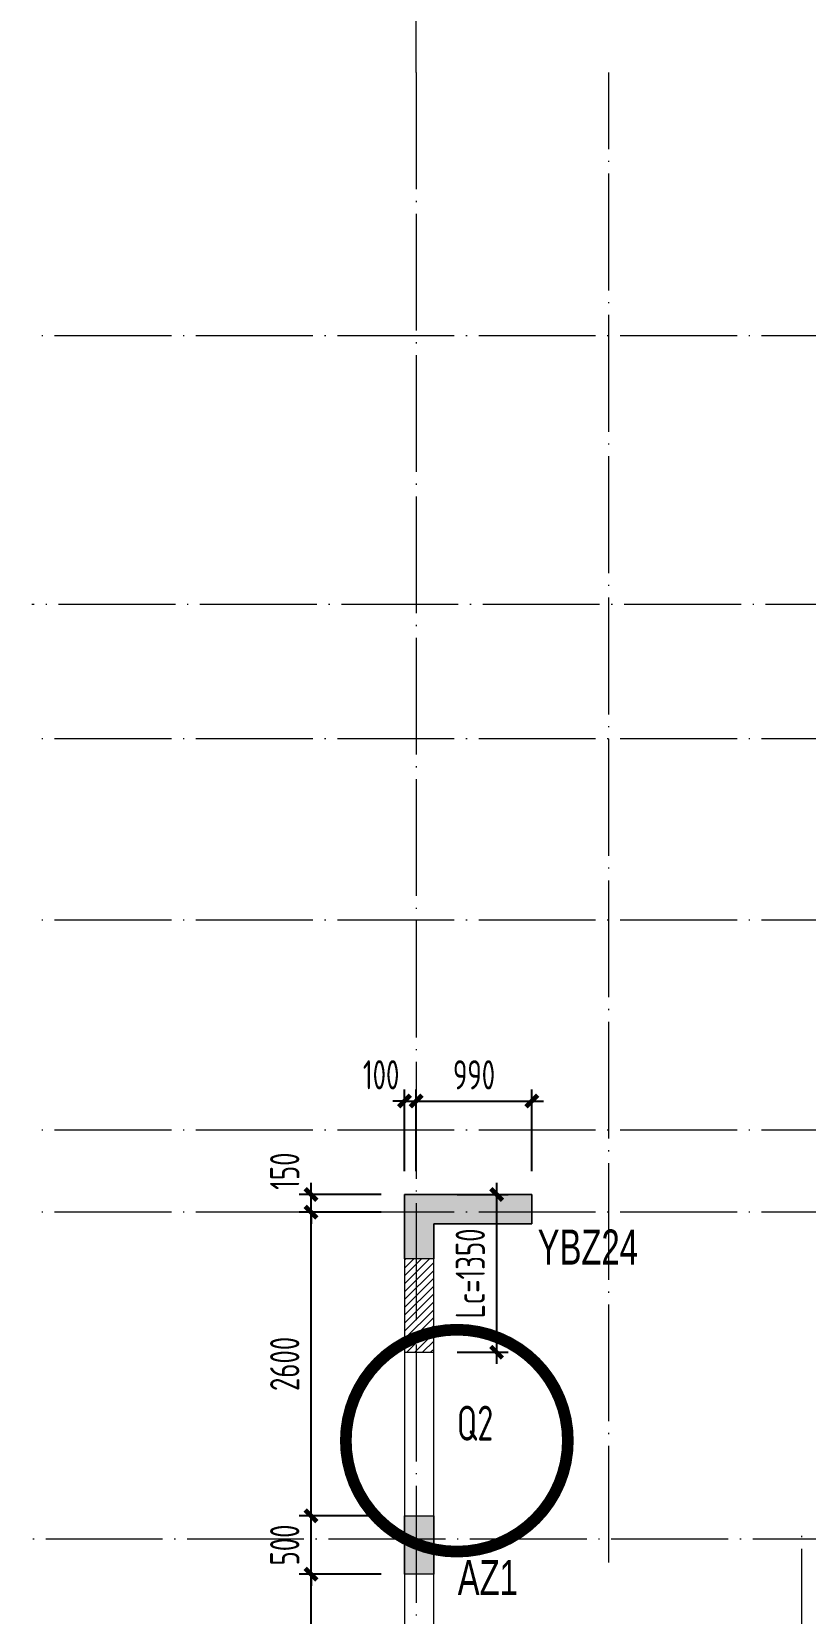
# Model space of a CAD drawing. Extents: x -129922 to 1190196, y -520662 to 139923.
# Drawn here: x 288764 to 295385, y -172309 to -158769 of the extents above; entities that cross this region are included whole.
import ezdxf
from ezdxf.enums import TextEntityAlignment as Align

# ---------------------------------------------------------------- set-up
doc = ezdxf.new("R2010")
doc.units = 0
doc.header["$LTSCALE"] = 1000
doc.header["$MEASUREMENT"] = 0
doc.linetypes.add('DOTE', pattern=[2.42, 2, -0.2, 0.02, -0.2])
for name, color, linetype, lineweight in [('A-标注-轴号', 3, 'Continuous', 15), ('A-轴线-塔楼', 1, 'DOTE', 9), ('A-轴线-隔墙', 41, 'DOTE', 9), ('S-基础-HATCH', 251, 'Continuous', 20), ('S-墙柱-COLU', 50, 'Continuous', 20), ('S-墙柱-DIM', 3, 'Continuous', 20), ('S-墙柱-Lc填充', 8, 'Continuous', 9), ('S-墙柱-WALL', 6, 'Continuous', 20), ('S-墙柱-编号', 4, 'Continuous', 20), ('S-通用-TEXT', 7, 'Continuous', 20)]:
    doc.layers.add(name, color=color, linetype=linetype, lineweight=lineweight)
doc.layers.add('Tc', color=60, linetype='Continuous', plot=False)
doc.styles.add('BW_Dim', font='Bweng.shx', dxfattribs={"width": 0.7, "bigfont": 'hztxt.shx'})
doc.styles.add('TSSD_Dimension', font='tssdeng.shx', dxfattribs={"width": 0.7, "bigfont": 'HZTXT.SHX'})
doc.styles.add('TSSD_Rein', font='tssdeng.shx', dxfattribs={"width": 0.7, "bigfont": 'hztxt.shx'})
doc.dimstyles.new('TSSD_100_100', dxfattribs={"dimtxt": 250, "dimasz": 100, "dimexe": 100, "dimexo": 200, "dimgap": 100, "dimtad": 1, "dimdec": 0, "dimzin": 0, "dimdsep": 46, "dimtxsty": 'TSSD_Dimension', "dimblk": 'ARCHTICK', "dimcen": 0, "dimdle": 100, "dimclrt": 7, "dimadec": 0, "dimazin": 0, "dimtfac": 1, "dimtdec": 0, "dimtix": 1, "dimtmove": 2, "dimatfit": 0, "dimfxl": 0, "dimtolj": 1, "dimtzin": 0, "dimarcsym": 0})

# ---------------------------------------------------------------- blocks, each defined once
blk = doc.blocks.new('ZHOUWANG3')
at = {"layer": 'A-标注-轴号'}
blk.add_line((88652, 248942), (88652, 252942), dxfattribs=at)
at = {"layer": 'A-轴线-塔楼', "linetype": 'DOTE', "ltscale": 0.5}
for p, q in [((88652, 248942), (88652, 226834)), ((139798, 246686), (85362, 246686)), ((102322, 244386), (85362, 244386)), ((139798, 243236), (85362, 243236)), ((139798, 241686), (85362, 241686)), ((139798, 239886), (85362, 239886)), ((139798, 239186), (85362, 239186))]:
    blk.add_line(p, q, dxfattribs=at)
at = {"layer": 'A-轴线-隔墙', "ltscale": 0.5}
for p, q in [((90302, 236186), (90302, 248942)), ((91952, 226834), (91952, 236486)), ((94952, 236386), (85362, 236386))]:
    blk.add_line(p, q, dxfattribs=at)
blk = doc.blocks.new('_ArchTick')
at = {"color": 0, "linetype": 'ByBlock', "const_width": 0.4}
blk.add_lwpolyline([(-0.5, -0.5), (0.5, 0.5)], dxfattribs=at)
blk = doc.blocks.new('*D1852')
at = {"layer": 'Defpoints', "color": 0, "transparency": 16777216}
for p in [(292205, -168724), (292205, -170074), (292743, -170074)]:
    blk.add_point(p, dxfattribs=at)
at = {"layer": 'S-墙柱-DIM', "color": 0, "lineweight": -2, "transparency": 16777216}
for p, q in [((292743, -168624), (292743, -170174)), ((292405, -168724), (292843, -168724)), ((292405, -170074), (292843, -170074))]:
    blk.add_line(p, q, dxfattribs=at)
at = {"layer": 'S-墙柱-DIM', "color": 0, "lineweight": -2, "transparency": 16777216, "xscale": 100, "yscale": 100, "zscale": 100}
for p, rotation in [((292743, -168724), 90), ((292743, -170074), 270)]:
    blk.add_blockref('_ArchTick', p, dxfattribs=dict(at, rotation=rotation))
at = {"layer": 'S-墙柱-DIM', "color": 7, "transparency": 16777216, "insert": (292518, -169399), "char_height": 250, "attachment_point": 5, "rotation": 90, "style": 'TSSD_Dimension'}
blk.add_mtext('\\A1;Lc=1350', dxfattribs=at)
blk = doc.blocks.new('*D1865')
at = {"layer": 'Defpoints', "color": 0, "transparency": 16777216}
for p in [(291155, -171974), (291955, -171974), (291955, -176474)]:
    blk.add_point(p, dxfattribs=at)
at = {"layer": 'S-墙柱-DIM', "color": 0, "lineweight": -2, "transparency": 16777216}
for p, q in [((291155, -176574), (291155, -171874)), ((291755, -171974), (291055, -171974)), ((291755, -176474), (291055, -176474))]:
    blk.add_line(p, q, dxfattribs=at)
at = {"layer": 'S-墙柱-DIM', "color": 0, "lineweight": -2, "transparency": 16777216, "xscale": 100, "yscale": 100, "zscale": 100}
for p, rotation in [((291155, -171974), 90), ((291155, -176474), 270)]:
    blk.add_blockref('_ArchTick', p, dxfattribs=dict(at, rotation=rotation))
at = {"layer": 'S-墙柱-DIM', "color": 7, "transparency": 16777216, "insert": (290930, -174224), "char_height": 250, "attachment_point": 5, "rotation": 90, "style": 'TSSD_Dimension'}
blk.add_mtext('\\A1;4500', dxfattribs=at)
blk = doc.blocks.new('*D1866')
at = {"layer": 'Defpoints', "color": 0, "transparency": 16777216}
for p in [(291155, -171474), (291955, -171474), (291955, -171974)]:
    blk.add_point(p, dxfattribs=at)
at = {"layer": 'S-墙柱-DIM', "color": 0, "lineweight": -2, "transparency": 16777216}
for p, q in [((291155, -171474), (291155, -171374)), ((291755, -171474), (291055, -171474)), ((291155, -171974), (291155, -171474)), ((291755, -171974), (291055, -171974)), ((291155, -171974), (291155, -172074))]:
    blk.add_line(p, q, dxfattribs=at)
at = {"layer": 'S-墙柱-DIM', "color": 0, "lineweight": -2, "transparency": 16777216, "xscale": 100, "yscale": 100, "zscale": 100}
for p, rotation in [((291155, -171474), 270), ((291155, -171974), 90)]:
    blk.add_blockref('_ArchTick', p, dxfattribs=dict(at, rotation=rotation))
at = {"layer": 'S-墙柱-DIM', "color": 7, "transparency": 16777216, "insert": (290930, -171724), "char_height": 250, "attachment_point": 5, "rotation": 90, "style": 'TSSD_Dimension'}
blk.add_mtext('\\A1;500', dxfattribs=at)
blk = doc.blocks.new('*D1946')
at = {"layer": 'Defpoints', "color": 0, "transparency": 16777216}
for p in [(293045, -167924), (292055, -168724), (293045, -168724)]:
    blk.add_point(p, dxfattribs=at)
at = {"layer": 'S-墙柱-DIM', "color": 0, "lineweight": -2, "transparency": 16777216}
for p, q in [((292055, -168524), (292055, -167824)), ((293045, -168524), (293045, -167824)), ((291955, -167924), (293145, -167924))]:
    blk.add_line(p, q, dxfattribs=at)
at = {"layer": 'S-墙柱-DIM', "color": 0, "lineweight": -2, "transparency": 16777216, "xscale": 100, "yscale": 100, "zscale": 100, "rotation": 180}
blk.add_blockref('_ArchTick', (292055, -167924), dxfattribs=at)
at = {"layer": 'S-墙柱-DIM', "color": 0, "lineweight": -2, "transparency": 16777216, "xscale": 100, "yscale": 100, "zscale": 100}
blk.add_blockref('_ArchTick', (293045, -167924), dxfattribs=at)
at = {"layer": 'S-墙柱-DIM', "color": 7, "transparency": 16777216, "insert": (292550, -167699), "char_height": 250, "attachment_point": 5, "style": 'TSSD_Dimension'}
blk.add_mtext('\\A1;990', dxfattribs=at)
blk = doc.blocks.new('*D1947')
at = {"layer": 'Defpoints', "color": 0, "transparency": 16777216}
for p in [(292055, -167924), (291955, -168724), (292055, -168724)]:
    blk.add_point(p, dxfattribs=at)
at = {"layer": 'S-墙柱-DIM', "color": 0, "lineweight": -2, "transparency": 16777216}
for p, q in [((291955, -168524), (291955, -167824)), ((292055, -168524), (292055, -167824)), ((291955, -167924), (291855, -167924)), ((291955, -167924), (292055, -167924)), ((292055, -167924), (292155, -167924))]:
    blk.add_line(p, q, dxfattribs=at)
at = {"layer": 'S-墙柱-DIM', "color": 0, "lineweight": -2, "transparency": 16777216, "xscale": 100, "yscale": 100, "zscale": 100}
blk.add_blockref('_ArchTick', (291955, -167924), dxfattribs=at)
at = {"layer": 'S-墙柱-DIM', "color": 0, "lineweight": -2, "transparency": 16777216, "xscale": 100, "yscale": 100, "zscale": 100, "rotation": 180}
blk.add_blockref('_ArchTick', (292055, -167924), dxfattribs=at)
at = {"layer": 'S-墙柱-DIM', "color": 7, "transparency": 16777216, "insert": (291755, -167699), "char_height": 250, "attachment_point": 5, "style": 'TSSD_Dimension'}
blk.add_mtext('\\A1;100', dxfattribs=at)
blk = doc.blocks.new('*D1948')
at = {"layer": 'Defpoints', "color": 0, "transparency": 16777216}
for p in [(291155, -168724), (291955, -168724), (291955, -168874)]:
    blk.add_point(p, dxfattribs=at)
at = {"layer": 'S-墙柱-DIM', "color": 0, "lineweight": -2, "transparency": 16777216}
for p, q in [((291155, -168724), (291155, -168624)), ((291755, -168724), (291055, -168724)), ((291155, -168874), (291155, -168724)), ((291755, -168874), (291055, -168874)), ((291155, -168874), (291155, -168974))]:
    blk.add_line(p, q, dxfattribs=at)
at = {"layer": 'S-墙柱-DIM', "color": 0, "lineweight": -2, "transparency": 16777216, "xscale": 100, "yscale": 100, "zscale": 100}
for p, rotation in [((291155, -168724), 270), ((291155, -168874), 90)]:
    blk.add_blockref('_ArchTick', p, dxfattribs=dict(at, rotation=rotation))
at = {"layer": 'S-墙柱-DIM', "color": 7, "transparency": 16777216, "insert": (290930, -168524), "char_height": 250, "attachment_point": 5, "rotation": 90, "style": 'TSSD_Dimension'}
blk.add_mtext('\\A1;150', dxfattribs=at)
blk = doc.blocks.new('*D1949')
at = {"layer": 'Defpoints', "color": 0, "transparency": 16777216}
for p in [(291155, -168874), (291955, -168874), (291955, -171474)]:
    blk.add_point(p, dxfattribs=at)
at = {"layer": 'S-墙柱-DIM', "color": 0, "lineweight": -2, "transparency": 16777216}
for p, q in [((291155, -171574), (291155, -168774)), ((291755, -168874), (291055, -168874)), ((291755, -171474), (291055, -171474))]:
    blk.add_line(p, q, dxfattribs=at)
at = {"layer": 'S-墙柱-DIM', "color": 0, "lineweight": -2, "transparency": 16777216, "xscale": 100, "yscale": 100, "zscale": 100}
for p, rotation in [((291155, -168874), 90), ((291155, -171474), 270)]:
    blk.add_blockref('_ArchTick', p, dxfattribs=dict(at, rotation=rotation))
at = {"layer": 'S-墙柱-DIM', "color": 7, "transparency": 16777216, "insert": (290930, -170174), "char_height": 250, "attachment_point": 5, "rotation": 90, "style": 'TSSD_Dimension'}
blk.add_mtext('\\A1;2600', dxfattribs=at)

msp = doc.modelspace()

# ---------------------------------------------------------------- hatches: boundary and pattern name
at = {"layer": 'S-基础-HATCH'}
msp.add_hatch(color=256, dxfattribs=at).paths.add_polyline_path([(292204.6, -168973.8), (292204.6, -169273.8), (291954.6, -169273.8), (291954.6, -168723.8), (293044.6, -168723.8), (293044.6, -168973.8)])
at = {"layer": 'S-基础-HATCH', "ltscale": 0.2}
for points in [[(292204.6, -168973.8), (292204.6, -169273.8), (291954.6, -169273.8), (291954.6, -168723.8), (293044.6, -168723.8), (293044.6, -168973.8)], [(291954.6, -171473.8), (292204.6, -171473.8), (292204.6, -171973.8), (291954.6, -171973.8)]]:
    msp.add_hatch(color=256, dxfattribs=at).paths.add_polyline_path(points)
at = {"layer": 'S-墙柱-Lc填充'}
h = msp.add_hatch(dxfattribs=at)
h.set_pattern_fill('ANSI31', color=256, scale=30, style=0)
h.set_pattern_definition([(45, (933614.132, -232666.607), (-33.6759605, 33.6759605), [])])
h.paths.add_polyline_path([(291954.6, -170073.8), (292204.6, -170073.8), (292204.6, -169273.8), (291954.6, -169273.8)])

# ---------------------------------------------------------------- linework, layer by layer
at = {"layer": 'S-墙柱-COLU'}
for points in [[(292204.6, -168973.8), (292204.6, -169273.8), (291954.6, -169273.8), (291954.6, -168723.8), (293044.6, -168723.8), (293044.6, -168973.8)], [(291954.6, -171473.8), (292204.6, -171473.8), (292204.6, -171973.8), (291954.6, -171973.8)]]:
    msp.add_lwpolyline(points, close=True, dxfattribs=at)
at = {"layer": 'S-墙柱-Lc填充'}
msp.add_line((291954.6, -170073.8), (292204.6, -170073.8), dxfattribs=at)
msp.add_lwpolyline([(291954.6, -170073.8), (292204.6, -170073.8), (292204.6, -169273.8), (291954.6, -169273.8)], close=True, dxfattribs=at)
at = {"layer": 'S-墙柱-WALL'}
msp.add_lwpolyline([(292454.6, -176373.8), (292204.6, -176373.8), (292204.6, -168973.8), (293044.6, -168973.8), (293044.6, -168723.8), (291954.6, -168723.8), (291954.6, -176973.8), (292454.6, -176973.8)], close=True, dxfattribs=at)
at = {"layer": 'Tc', "const_width": 100}
msp.add_lwpolyline([(291453, -170830.9, 1), (293353, -170830.9, 1)], format="xyb", close=True, dxfattribs=at)

# ---------------------------------------------------------------- block references
msp.add_blockref('ZHOUWANG3', (203402.7, -408060.2))

# ---------------------------------------------------------------- texts
at = {"layer": 'S-墙柱-编号', "style": 'TSSD_Rein', "width": 0.7}
msp.add_text('Q2', height=300, dxfattribs=at).set_placement((292403, -170830.9))
at = {"layer": 'S-通用-TEXT', "color": 2, "style": 'BW_Dim', "width": 0.7}
msp.add_text('YBZ24', height=300, dxfattribs=at).set_placement((293094.6, -169023.8), align=Align.TOP_LEFT)
at = {"layer": 'S-通用-TEXT', "style": 'BW_Dim', "width": 0.7}
msp.add_text('AZ1', height=300, dxfattribs=at).set_placement((292410.5, -171853), align=Align.TOP_LEFT)

# ---------------------------------------------------------------- dimensions: what is measured, and where the dimension line sits
at = {"layer": 'S-墙柱-DIM'}
dim = msp.add_linear_dim(base=(292054.6, -167923.8), p1=(291954.6, -168723.8), p2=(292054.6, -168723.8), dimstyle='TSSD_100_100', dxfattribs=at)
dim.commit()
dim.dimension.update_dxf_attribs({"geometry": '*D1947', "text_midpoint": (291754.6, -167698.8), "dimtype": 128})
dim = msp.add_linear_dim(base=(293044.6, -167923.8), p1=(292054.6, -168723.8), p2=(293044.6, -168723.8), dimstyle='TSSD_100_100', dxfattribs=at)
dim.commit()
dim.dimension.update_dxf_attribs({"geometry": '*D1946', "text_midpoint": (292549.6, -167698.8)})
dim = msp.add_linear_dim(base=(291154.6, -168723.8), p1=(291954.6, -168873.8), p2=(291954.6, -168723.8), angle=90, dimstyle='TSSD_100_100', dxfattribs=at)
dim.commit()
dim.dimension.update_dxf_attribs({"geometry": '*D1948', "text_midpoint": (290929.6, -168523.8), "dimtype": 128})
dim = msp.add_linear_dim(base=(292743.1, -170073.8), p1=(292204.6, -168723.8), p2=(292204.6, -170073.8), angle=270, text='Lc=<>', dimstyle='TSSD_100_100', dxfattribs=at)
dim.commit()
dim.dimension.update_dxf_attribs({"geometry": '*D1852', "text_midpoint": (292518.1, -169398.8)})
for base, p1, p2, picture, middle in [((291154.6, -168873.8), (291954.6, -171473.8), (291954.6, -168873.8), '*D1949', (290929.6, -170173.8)), ((291154.6, -171473.8), (291954.6, -171973.8), (291954.6, -171473.8), '*D1866', (290929.6, -171723.8)), ((291154.6, -171973.8), (291954.6, -176473.8), (291954.6, -171973.8), '*D1865', (290929.6, -174223.8))]:
    dim = msp.add_linear_dim(base=base, p1=p1, p2=p2, angle=90, dimstyle='TSSD_100_100', dxfattribs=at)
    dim.commit()
    dim.dimension.update_dxf_attribs({"geometry": picture, "text_midpoint": middle})

doc.saveas('drawing.dxf')
